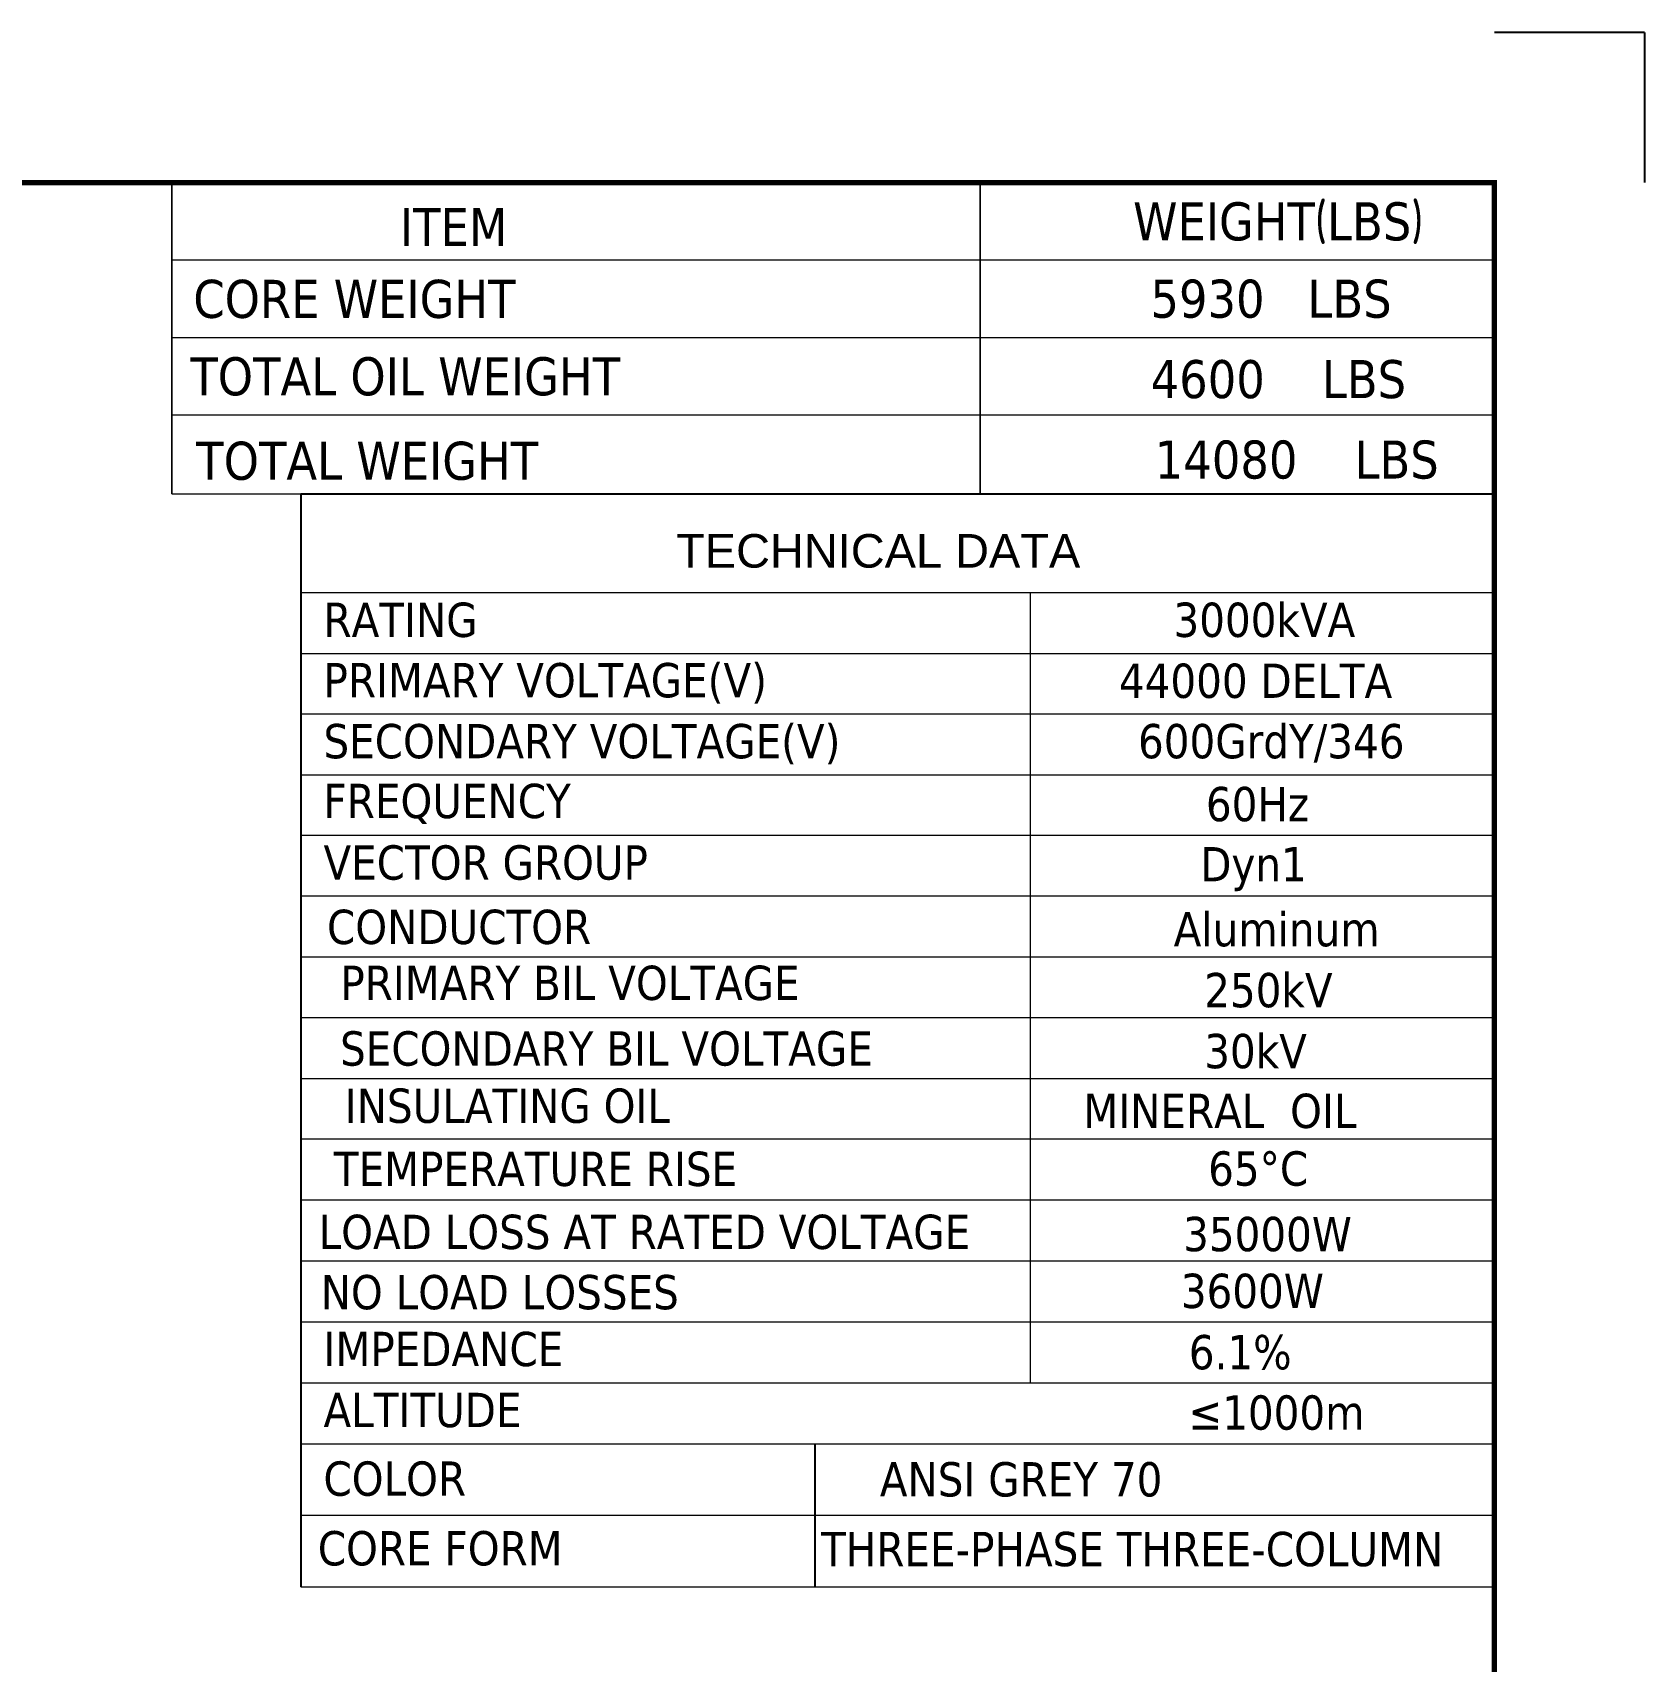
# Model space of a CAD drawing. Header units: millimetres. Extents: x 88585 to 99951, y -167251 to -159927.
# Drawn here: x 96027 to 98676, y -162605 to -159927 of the extents above; entities that cross this region are included whole.
import ezdxf
from ezdxf.enums import TextEntityAlignment as Align

# ---------------------------------------------------------------- set-up
doc = ezdxf.new("R2010")
doc.units = ezdxf.units.MM
doc.header["$LTSCALE"] = 13
doc.layers.add('1', color=4, linetype='Continuous')
doc.layers.add('6文字层', color=3, linetype='Continuous')
doc.layers.add('paper', color=254, linetype='Continuous', plot=False)
doc.layers.add('标注、文本', color=3, linetype='Continuous', lineweight=25)
doc.layers.add('铁心', color=3, linetype='Continuous', lineweight=0)
doc.styles.add('PDF Arial', font='arial.ttf')
doc.styles.add('Tahoma$001', font='tahoma.ttf', dxfattribs={"height": 2.159784})
doc.styles.add('Tahoma_txtstyle_30.51_0_0', font='tahoma.ttf')

msp = doc.modelspace()

# ---------------------------------------------------------------- linework, layer by layer
at = {"layer": '1', "const_width": 8.631}
msp.add_lwpolyline([(88960.238, -166979.934), (98429.527, -166979.934), (98429.527, -160173.883), (88960.238, -160173.883), (88960.238, -166979.934)], dxfattribs=at)
at = {"layer": '6文字层'}
for points in [[(96468.211, -160685.31), (98429.527, -160685.31)], [(96468.211, -160685.31), (96468.211, -162482.07)], [(98429.527, -160685.31), (98429.527, -162046.53)]]:
    msp.add_lwpolyline(points, dxfattribs=at)
at = {"layer": 'paper'}
for q in [(98429.527, -159927.287), (98676.123, -160173.883)]:
    msp.add_line((98676.123, -159927.287), q, dxfattribs=at)
at = {"layer": '标注、文本'}
for p, q in [((98429.527, -160685.31), (98429.527, -160173.883)), ((97313.481, -162482.07), (97313.481, -162246.932))]:
    msp.add_line(p, q, dxfattribs=at)
at = {"layer": '铁心'}
for p, q in [((96256.324, -160173.883), (96256.324, -160386.448)), ((96256.324, -160386.448), (96256.324, -160173.883)), ((96256.324, -160173.883), (98429.527, -160173.883)), ((97584.216, -160173.883), (97584.216, -160343.935)), ((97584.216, -160343.935), (97584.216, -160173.883)), ((96256.324, -160300.814), (98429.527, -160300.814)), ((97584.216, -160540.334), (97584.216, -160343.935)), ((97584.216, -160343.935), (97584.216, -160540.334)), ((96256.324, -160685.31), (96256.324, -160386.448)), ((96256.324, -160386.448), (96256.324, -160685.31)), ((96256.324, -160428.274), (98429.527, -160428.274)), ((96256.324, -160555.734), (98429.527, -160555.734)), ((97584.216, -160685.31), (97584.216, -160540.334)), ((97584.216, -160540.334), (97584.216, -160685.31)), ((96256.324, -160685.31), (98429.527, -160685.31))]:
    msp.add_line(p, q, dxfattribs=at)
for points in [[(96468.211, -160685.31), (98429.527, -160685.31)], [(96466.952, -160847.9), (98428.268, -160847.9)], [(97666.634, -160847.9), (97666.634, -162146.731)], [(96468.211, -160948.101), (98429.527, -160948.101)], [(96468.211, -161047.356), (98429.527, -161047.356)], [(96468.211, -161147.557), (98429.527, -161147.557)], [(96468.211, -161246.813), (98429.527, -161246.813)], [(96468.211, -161346.069), (98429.527, -161346.069)], [(96468.211, -161446.27), (98429.527, -161446.27)], [(96468.211, -161546.47), (98429.527, -161546.47)], [(96468.211, -161646.671), (98429.527, -161646.671)], [(96468.211, -161745.927), (98429.527, -161745.927)], [(96468.211, -161846.128), (98429.527, -161846.128)], [(96468.211, -161846.128), (98429.527, -161846.128)], [(96468.211, -161946.329), (98429.527, -161946.329)], [(96468.211, -161946.329), (98429.527, -161946.329)], [(96468.211, -162046.53), (98429.527, -162046.53)], [(96468.211, -162146.731), (98429.527, -162146.731)], [(98429.527, -162146.731), (98429.527, -162380.76)], [(96468.211, -162246.932), (98429.527, -162246.932)], [(96468.211, -162246.932), (98429.527, -162246.932)], [(96468.211, -162246.932), (98429.527, -162246.932)], [(96468.211, -162364.501), (98429.527, -162364.501)], [(96468.211, -162364.501), (97751.981, -162364.501)], [(96468.211, -162364.501), (97751.981, -162364.501)], [(96468.211, -162482.07), (98429.527, -162482.07)], [(96468.211, -162482.07), (97751.981, -162482.07)], [(96468.211, -162482.07), (97751.981, -162482.07)]]:
    msp.add_lwpolyline(points, dxfattribs=at)

# ---------------------------------------------------------------- texts
for s, height, style, p in [('ITEM', 62.497, 'Tahoma_txtstyle_30.51_0_0', (96630.741, -160278.298)), ('CORE WEIGHT', 62.49702, 'Tahoma_txtstyle_30.51_0_0', (96291.352, -160396.207)), ('5930   LBS', 62.497, 'Tahoma_txtstyle_30.51_0_0', (97864.256, -160395.872)), ('TOTAL OIL WEIGHT', 62.49702, 'Tahoma_txtstyle_30.51_0_0', (96286.482, -160523.474)), ('4600    LBS', 62.49702, 'Tahoma_txtstyle_30.51_0_0', (97864.658, -160528.117)), ('TOTAL WEIGHT', 62.49702, 'Tahoma_txtstyle_30.51_0_0', (96296.222, -160662.308)), ('14080    LBS', 62.49702, 'Tahoma_txtstyle_30.51_0_0', (97871.381, -160660.33)), ('TECHNICAL DATA', 55.21218, 'PDF Arial', (97084.807, -160806.824)), ('RATING', 56.3795, 'Tahoma$001', (96505.309, -160920.687)), ('3000kVA', 56.3795, 'Tahoma$001', (97902.157, -160920.687)), ('PRIMARY VOLTAGE(V)', 56.37954, 'Tahoma$001', (96505.309, -161019.943)), ('44000 DELTA', 56.37954, 'Tahoma$001', (97812.493, -161020.888)), ('SECONDARY VOLTAGE(V)', 56.37954, 'Tahoma$001', (96505.309, -161120.144)), ('600GrdY/346', 56.37954, 'Tahoma$001', (97843.89, -161120.144)), ('FREQUENCY', 56.3795, 'Tahoma$001', (96505.309, -161218.454)), ('60Hz', 56.3795, 'Tahoma$001', (97955.491, -161223.546)), ('VECTOR GROUP', 56.37954, 'Tahoma$001', (96505.309, -161319.6)), ('Dyn1', 56.3795, 'Tahoma$001', (97946.19, -161322.525)), ('CONDUCTOR', 56.3795, 'Tahoma$001', (96511.113, -161425.495)), ('Aluminum ', 56.3795, 'Tahoma$001', (97902.468, -161429.18)), ('250kV', 56.3795, 'Tahoma$001', (97952.687, -161529.381)), ('30kV', 56.3795, 'Tahoma$001', (97952.687, -161629.582)), ('MINERAL  OIL ', 56.37954, 'Tahoma$001', (97754.003, -161727.892)), ('LOAD LOSS AT RATED VOLTAGE', 56.37954, 'Tahoma$001', (96497.277, -161926.804)), ('35000W', 56.3795, 'Tahoma$001', (97917.966, -161930.35)), ('NO LOAD LOSSES', 56.37954, 'Tahoma$001', (96500.637, -162025.835)), ('3600W', 56.3795, 'Tahoma$001', (97914.279, -162023.8)), ('IMPEDANCE', 56.3795, 'Tahoma$001', (96505.309, -162119.317)), ('6.1%%%', 56.3795, 'Tahoma$001', (97927.356, -162124.541)), ('ALTITUDE', 56.3795, 'Tahoma$001', (96505.309, -162219.518)), ('≤1000m', 56.3795, 'Tahoma$001', (97926.471, -162223.731)), ('COLOR', 56.3795, 'Tahoma$001', (96505.225, -162332.336)), ('ANSI GREY 70', 56.37954, 'Tahoma$001', (97419.523, -162333.499)), ('CORE FORM', 56.3795, 'Tahoma$001', (96495.968, -162446.857)), ('THREE-PHASE THREE-COLUMN', 56.37954, 'Tahoma$001', (97323.097, -162448.136))]:
    msp.add_text(s, height=height, dxfattribs=dict(at, style=style)).set_placement(p)
at = {"layer": '铁心', "style": 'Tahoma$001'}
for s, p in [('PRIMARY BIL VOLTAGE', (96910.405, -161489.309)), ('SECONDARY BIL VOLTAGE', (96970.31, -161597.185)), ('INSULATING OIL', (96807.493, -161691.246)), ('TEMPERATURE RISE ', (96864.269, -161795.052))]:
    msp.add_text(s, height=56.37954, dxfattribs=at).set_placement(p, align=Align.MIDDLE)
msp.add_text('65%%DC', height=56.3795, dxfattribs=at).set_placement((97959.129, -161794.442), align=Align.MIDDLE_LEFT)
at = {"layer": '铁心', "insert": (97835.854, -160206.325), "char_height": 62.49702, "width": 740.01601, "attachment_point": 1, "style": 'Tahoma_txtstyle_30.51_0_0'}
msp.add_mtext('WEIGHT{\\Fgbenor,gbcbig|c134;(}LBS{\\Fgbenor,gbcbig|c134;)}', dxfattribs=at)

doc.saveas('drawing.dxf')
